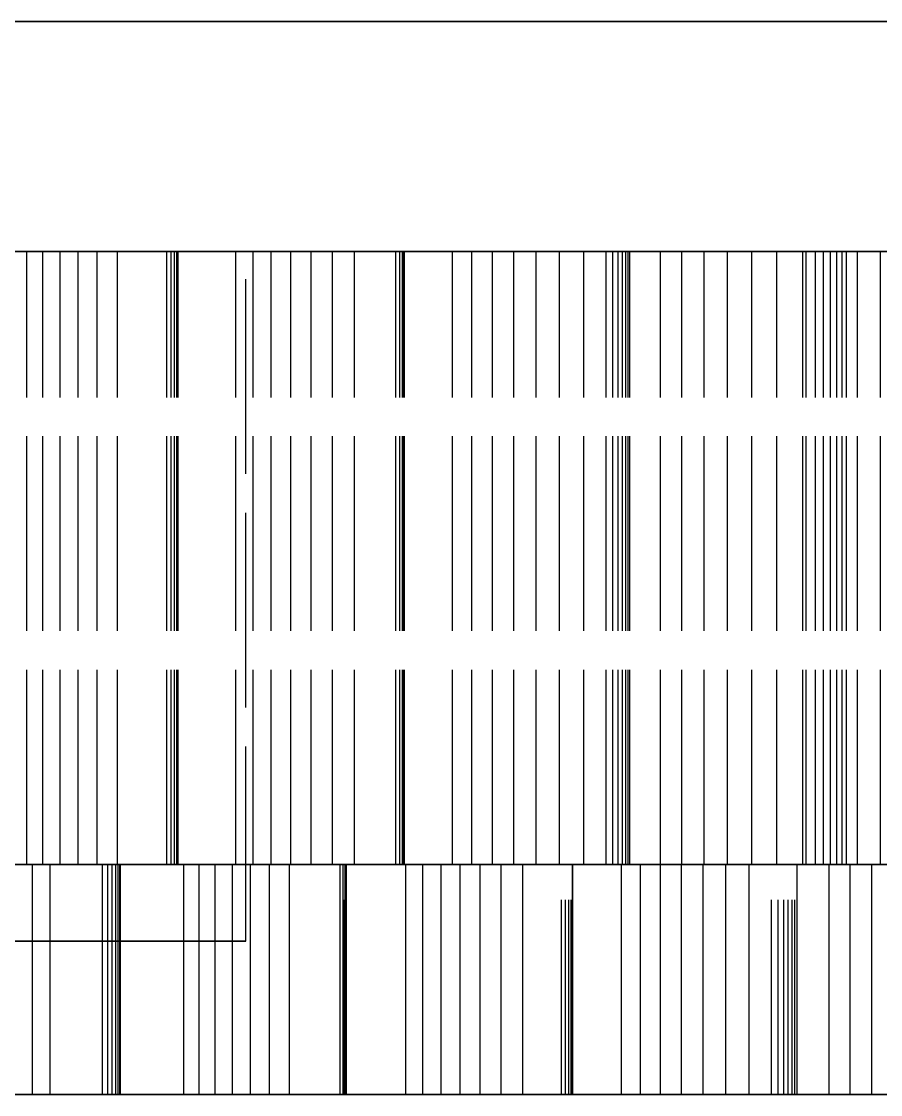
# Model space of a CAD drawing. Header units: millimetres. Extents: x -27 to 154, y -43 to 55.
# Drawn here: x 4.04 to 9.64, y 46.25 to 53.25 of the extents above; entities that cross this region are included whole.
import ezdxf

# ---------------------------------------------------------------- set-up
doc = ezdxf.new("R2010")
doc.units = ezdxf.units.MM
doc.linetypes.add('DASHED', pattern=[1.524, 1.27, -0.254])
doc.layers.add('HIDDEN', color=8, linetype='DASHED')
doc.layers.add('VISIBLE', color=7, linetype='CONTINUOUS')

msp = doc.modelspace()

# ---------------------------------------------------------------- linework, layer by layer
at = {"layer": 'HIDDEN'}
for points in [[(3.94643, 53.24871), (4.55357, 53.24871), (5.16071, 53.24871), (5.76786, 53.24871), (6.375, 53.24871), (6.98214, 53.24871), (7.58929, 53.24871), (8.19643, 53.24871), (8.80357, 53.24871), (9.41071, 53.24871), (10.01786, 53.24871)], [(5.5, 51.74871), (5.3254, 51.74871), (5.15079, 51.74871), (4.97619, 51.74871), (4.80159, 51.74871), (4.62698, 51.74871), (4.45238, 51.74871), (4.27778, 51.74871), (4.10317, 51.74871), (3.92857, 51.74871)], [(3.92857, 51.74871), (4.10317, 51.74871), (4.27778, 51.74871), (4.45238, 51.74871), (4.62698, 51.74871), (4.80159, 51.74871), (4.97619, 51.74871), (5.15079, 51.74871), (5.3254, 51.74871), (5.5, 51.74871)], [(3.94643, 51.74871), (4.55357, 51.74871), (5.16071, 51.74871), (5.76786, 51.74871), (6.375, 51.74871), (6.98214, 51.74871), (7.58929, 51.74871), (8.19643, 51.74871), (8.80357, 51.74871), (9.41071, 51.74871), (10.01786, 51.74871)], [(3.94643, 51.74871), (4.55357, 51.74871), (5.16071, 51.74871), (5.76786, 51.74871), (6.375, 51.74871), (6.98214, 51.74871), (7.58929, 51.74871), (8.19643, 51.74871), (8.80357, 51.74871), (9.41071, 51.74871), (10.01786, 51.74871)], [(4.07091, 51.74871), (3.97438, 51.74871)], [(3.97438, 51.74871), (4.07091, 51.74871)], [(4.17541, 51.74871), (4.07091, 51.74871)], [(4.07091, 51.74871), (4.17541, 51.74871)], [(4.07091, 47.74871), (4.07091, 51.74871)], [(4.07091, 47.74871), (4.07091, 51.74871)], [(4.28718, 51.74871), (4.17541, 51.74871)], [(4.17541, 51.74871), (4.28718, 51.74871)], [(4.17541, 47.74871), (4.17541, 51.74871)], [(4.17541, 47.74871), (4.17541, 51.74871)], [(4.4057, 51.74871), (4.28718, 51.74871)], [(4.28718, 51.74871), (4.4057, 51.74871)], [(4.28718, 47.74871), (4.28718, 51.74871)], [(4.28718, 47.74871), (4.28718, 51.74871)], [(4.53058, 51.74871), (4.4057, 51.74871)], [(4.4057, 51.74871), (4.53058, 51.74871)], [(4.4057, 47.74871), (4.4057, 51.74871)], [(4.4057, 47.74871), (4.4057, 51.74871)], [(4.66151, 51.74871), (4.53058, 51.74871)], [(4.53058, 51.74871), (4.66151, 51.74871)], [(4.53058, 47.74871), (4.53058, 51.74871)], [(4.53058, 47.74871), (4.53058, 51.74871)], [(4.98467, 51.74871), (4.66151, 51.74871)], [(4.66151, 51.74871), (4.98467, 51.74871)], [(4.66151, 47.74871), (4.66151, 51.74871)], [(4.66151, 47.74871), (4.66151, 51.74871)], [(5.01244, 51.74871), (4.98467, 51.74871)], [(4.98467, 51.74871), (5.01244, 51.74871)], [(4.98467, 47.74871), (4.98467, 51.74871)], [(4.98467, 47.74871), (4.98467, 51.74871)], [(5.03398, 51.74871), (5.01244, 51.74871)], [(5.01244, 51.74871), (5.03398, 51.74871)], [(5.01244, 47.74871), (5.01244, 51.74871)], [(5.01244, 47.74871), (5.01244, 51.74871)], [(5.04905, 51.74871), (5.03398, 51.74871)], [(5.03398, 51.74871), (5.04905, 51.74871)], [(5.03398, 47.74871), (5.03398, 51.74871)], [(5.03398, 47.74871), (5.03398, 51.74871)], [(5.0573, 51.74871), (5.04905, 51.74871)], [(5.04905, 51.74871), (5.0573, 51.74871)], [(5.04905, 47.74871), (5.04905, 51.74871)], [(5.04905, 47.74871), (5.04905, 51.74871)], [(5.43503, 51.74871), (5.0513, 51.74871)], [(5.0513, 51.74871), (5.05827, 51.74871)], [(5.05827, 51.74871), (5.0513, 51.74871)], [(5.0513, 51.74871), (5.43503, 51.74871)], [(5.0513, 47.74871), (5.0513, 51.74871)], [(5.0513, 47.74871), (5.0513, 51.74871)], [(5.05827, 51.74871), (5.0573, 51.74871)], [(5.0573, 51.74871), (5.05827, 51.74871)], [(5.0573, 47.74871), (5.0573, 51.74871)], [(5.0573, 47.74871), (5.0573, 51.74871)], [(5.05827, 47.74871), (5.05827, 51.74871)], [(5.05827, 47.74871), (5.05827, 51.74871)], [(5.54675, 51.74871), (5.43503, 51.74871)], [(5.43503, 51.74871), (5.54675, 51.74871)], [(5.43503, 47.74871), (5.43503, 51.74871)], [(5.43503, 47.74871), (5.43503, 51.74871)], [(5.5, 47.24871), (5.5, 51.74871)], [(5.66622, 51.74871), (5.54675, 51.74871)], [(5.54675, 51.74871), (5.66622, 51.74871)], [(5.54675, 47.74871), (5.54675, 51.74871)], [(5.54675, 47.74871), (5.54675, 51.74871)], [(5.79272, 51.74871), (5.66622, 51.74871)], [(5.66622, 51.74871), (5.79272, 51.74871)], [(5.66622, 47.74871), (5.66622, 51.74871)], [(5.66622, 47.74871), (5.66622, 51.74871)], [(5.92575, 51.74871), (5.79272, 51.74871)], [(5.79272, 51.74871), (5.92575, 51.74871)], [(5.79272, 47.74871), (5.79272, 51.74871)], [(5.79272, 47.74871), (5.79272, 51.74871)], [(6.06492, 51.74871), (5.92575, 51.74871)], [(5.92575, 51.74871), (6.06492, 51.74871)], [(5.92575, 47.74871), (5.92575, 51.74871)], [(5.92575, 47.74871), (5.92575, 51.74871)], [(6.20995, 51.74871), (6.06492, 51.74871)], [(6.06492, 51.74871), (6.20995, 51.74871)], [(6.06492, 47.74871), (6.06492, 51.74871)], [(6.06492, 47.74871), (6.06492, 51.74871)], [(6.52324, 51.74871), (6.20995, 51.74871)], [(6.20995, 51.74871), (6.52324, 51.74871)], [(6.20995, 47.74871), (6.20995, 51.74871)], [(6.20995, 47.74871), (6.20995, 51.74871)], [(6.84931, 51.74871), (6.47908, 51.74871)], [(6.47908, 51.74871), (6.50399, 51.74871)], [(6.50399, 51.74871), (6.47908, 51.74871)], [(6.47908, 51.74871), (6.84931, 51.74871)], [(6.47908, 47.74871), (6.47908, 51.74871)], [(6.47908, 47.74871), (6.47908, 51.74871)], [(6.50399, 51.74871), (6.52119, 51.74871)], [(6.52119, 51.74871), (6.50399, 51.74871)], [(6.50399, 47.74871), (6.50399, 51.74871)], [(6.50399, 47.74871), (6.50399, 51.74871)], [(6.52119, 51.74871), (6.53134, 51.74871)], [(6.53134, 51.74871), (6.52119, 51.74871)], [(6.52119, 47.74871), (6.52119, 51.74871)], [(6.52119, 47.74871), (6.52119, 51.74871)], [(6.53208, 51.74871), (6.52324, 51.74871)], [(6.52324, 51.74871), (6.53208, 51.74871)], [(6.52324, 47.74871), (6.52324, 51.74871)], [(6.52324, 47.74871), (6.52324, 51.74871)], [(6.53134, 51.74871), (6.53486, 51.74871)], [(6.53486, 51.74871), (6.53134, 51.74871)], [(6.53134, 47.74871), (6.53134, 51.74871)], [(6.53134, 47.74871), (6.53134, 51.74871)], [(6.53486, 51.74871), (6.53208, 51.74871)], [(6.53208, 51.74871), (6.53486, 51.74871)], [(6.53208, 47.74871), (6.53208, 51.74871)], [(6.53208, 47.74871), (6.53208, 51.74871)], [(6.53486, 47.74871), (6.53486, 51.74871)], [(6.53486, 47.74871), (6.53486, 51.74871)], [(6.97527, 51.74871), (6.84931, 51.74871)], [(6.84931, 51.74871), (6.97527, 51.74871)], [(6.84931, 47.74871), (6.84931, 51.74871)], [(6.84931, 47.74871), (6.84931, 51.74871)], [(7.10867, 51.74871), (6.97527, 51.74871)], [(6.97527, 51.74871), (7.10867, 51.74871)], [(6.97527, 47.74871), (6.97527, 51.74871)], [(6.97527, 47.74871), (6.97527, 51.74871)], [(7.24883, 51.74871), (7.10867, 51.74871)], [(7.10867, 51.74871), (7.24883, 51.74871)], [(7.10867, 47.74871), (7.10867, 51.74871)], [(7.10867, 47.74871), (7.10867, 51.74871)], [(7.39524, 51.74871), (7.24883, 51.74871)], [(7.24883, 51.74871), (7.39524, 51.74871)], [(7.24883, 47.74871), (7.24883, 51.74871)], [(7.24883, 47.74871), (7.24883, 51.74871)], [(7.54753, 51.74871), (7.39524, 51.74871)], [(7.39524, 51.74871), (7.54753, 51.74871)], [(7.39524, 47.74871), (7.39524, 51.74871)], [(7.39524, 47.74871), (7.39524, 51.74871)], [(7.7054, 51.74871), (7.54753, 51.74871)], [(7.54753, 51.74871), (7.7054, 51.74871)], [(7.54753, 47.74871), (7.54753, 51.74871)], [(7.54753, 47.74871), (7.54753, 51.74871)], [(8.00616, 51.74871), (7.7054, 51.74871)], [(7.7054, 51.74871), (8.00616, 51.74871)], [(7.7054, 47.74871), (7.7054, 51.74871)], [(7.7054, 47.74871), (7.7054, 51.74871)], [(8.20515, 51.74871), (7.85159, 51.74871)], [(7.85159, 51.74871), (7.89421, 51.74871)], [(7.89421, 51.74871), (7.85159, 51.74871)], [(7.85159, 51.74871), (8.20515, 51.74871)], [(7.85159, 47.74871), (7.85159, 51.74871)], [(7.85159, 47.74871), (7.85159, 51.74871)], [(7.89421, 51.74871), (7.92944, 51.74871)], [(7.92944, 51.74871), (7.89421, 51.74871)], [(7.89421, 47.74871), (7.89421, 51.74871)], [(7.89421, 47.74871), (7.89421, 51.74871)], [(7.92944, 51.74871), (7.9579, 51.74871)], [(7.9579, 51.74871), (7.92944, 51.74871)], [(7.92944, 47.74871), (7.92944, 51.74871)], [(7.92944, 47.74871), (7.92944, 51.74871)], [(7.9579, 51.74871), (7.97998, 51.74871)], [(7.97998, 51.74871), (7.9579, 51.74871)], [(7.9579, 47.74871), (7.9579, 51.74871)], [(7.9579, 47.74871), (7.9579, 51.74871)], [(7.97998, 51.74871), (7.99599, 51.74871)], [(7.99599, 51.74871), (7.97998, 51.74871)], [(7.97998, 47.74871), (7.97998, 51.74871)], [(7.97998, 47.74871), (7.97998, 51.74871)], [(7.99599, 51.74871), (8.00616, 51.74871)], [(8.00616, 51.74871), (7.99599, 51.74871)], [(7.99599, 47.74871), (7.99599, 51.74871)], [(7.99599, 47.74871), (7.99599, 51.74871)], [(8.00616, 47.74871), (8.00616, 51.74871)], [(8.00616, 47.74871), (8.00616, 51.74871)], [(8.34428, 51.74871), (8.20515, 51.74871)], [(8.20515, 51.74871), (8.34428, 51.74871)], [(8.20515, 47.74871), (8.20515, 51.74871)], [(8.20515, 47.74871), (8.20515, 51.74871)], [(8.49049, 51.74871), (8.34428, 51.74871)], [(8.34428, 51.74871), (8.49049, 51.74871)], [(8.34428, 47.74871), (8.34428, 51.74871)], [(8.34428, 47.74871), (8.34428, 51.74871)], [(8.6431, 51.74871), (8.49049, 51.74871)], [(8.49049, 51.74871), (8.6431, 51.74871)], [(8.49049, 47.74871), (8.49049, 51.74871)], [(8.49049, 47.74871), (8.49049, 51.74871)], [(8.80164, 51.74871), (8.6431, 51.74871)], [(8.6431, 51.74871), (8.80164, 51.74871)], [(8.6431, 47.74871), (8.6431, 51.74871)], [(8.6431, 47.74871), (8.6431, 51.74871)], [(8.96574, 51.74871), (8.80164, 51.74871)], [(8.80164, 51.74871), (8.96574, 51.74871)], [(8.80164, 47.74871), (8.80164, 51.74871)], [(8.80164, 47.74871), (8.80164, 51.74871)], [(9.13511, 51.74871), (8.96574, 51.74871)], [(8.96574, 51.74871), (9.13511, 51.74871)], [(8.96574, 47.74871), (8.96574, 51.74871)], [(8.96574, 47.74871), (8.96574, 51.74871)], [(9.42078, 51.74871), (9.13511, 51.74871)], [(9.13511, 51.74871), (9.42078, 51.74871)], [(9.13511, 47.74871), (9.13511, 51.74871)], [(9.13511, 47.74871), (9.13511, 51.74871)], [(9.49099, 51.74871), (9.15711, 51.74871)], [(9.15711, 51.74871), (9.21708, 51.74871)], [(9.21708, 51.74871), (9.15711, 51.74871)], [(9.15711, 51.74871), (9.49099, 51.74871)], [(9.15711, 47.74871), (9.15711, 51.74871)], [(9.15711, 47.74871), (9.15711, 51.74871)], [(9.21708, 51.74871), (9.27004, 51.74871)], [(9.27004, 51.74871), (9.21708, 51.74871)], [(9.21708, 47.74871), (9.21708, 51.74871)], [(9.21708, 47.74871), (9.21708, 51.74871)], [(9.27004, 51.74871), (9.31656, 51.74871)], [(9.31656, 51.74871), (9.27004, 51.74871)], [(9.27004, 47.74871), (9.27004, 51.74871)], [(9.27004, 47.74871), (9.27004, 51.74871)], [(9.31656, 51.74871), (9.35702, 51.74871)], [(9.35702, 51.74871), (9.31656, 51.74871)], [(9.31656, 47.74871), (9.31656, 51.74871)], [(9.31656, 47.74871), (9.31656, 51.74871)], [(9.35702, 51.74871), (9.39169, 51.74871)], [(9.39169, 51.74871), (9.35702, 51.74871)], [(9.35702, 47.74871), (9.35702, 51.74871)], [(9.35702, 47.74871), (9.35702, 51.74871)], [(9.39169, 51.74871), (9.42078, 51.74871)], [(9.42078, 51.74871), (9.39169, 51.74871)], [(9.39169, 47.74871), (9.39169, 51.74871)], [(9.39169, 47.74871), (9.39169, 51.74871)], [(9.42078, 47.74871), (9.42078, 51.74871)], [(9.42078, 47.74871), (9.42078, 51.74871)], [(9.6421, 51.74871), (9.49099, 51.74871)], [(9.49099, 51.74871), (9.6421, 51.74871)], [(9.49099, 47.74871), (9.49099, 51.74871)], [(9.49099, 47.74871), (9.49099, 51.74871)], [(9.79986, 51.74871), (9.6421, 51.74871)], [(9.6421, 51.74871), (9.79986, 51.74871)], [(9.6421, 47.74871), (9.6421, 51.74871)], [(9.6421, 47.74871), (9.6421, 51.74871)], [(9.79167, 47.74871), (9.23214, 47.74871), (8.67262, 47.74871), (8.1131, 47.74871), (7.55357, 47.74871), (6.99405, 47.74871), (6.43452, 47.74871), (5.875, 47.74871), (5.31548, 47.74871), (4.75595, 47.74871), (4.19643, 47.74871), (3.6369, 47.74871)], [(3.6369, 47.74871), (4.19643, 47.74871), (4.75595, 47.74871), (5.31548, 47.74871), (5.875, 47.74871), (6.43452, 47.74871), (6.99405, 47.74871), (7.55357, 47.74871), (8.1131, 47.74871), (8.67262, 47.74871), (9.23214, 47.74871), (9.79167, 47.74871)], [(3.94643, 47.74871), (4.55357, 47.74871), (5.16071, 47.74871), (5.76786, 47.74871), (6.375, 47.74871), (6.98214, 47.74871), (7.58929, 47.74871), (8.19643, 47.74871), (8.80357, 47.74871), (9.41071, 47.74871), (10.01786, 47.74871)], [(4.07091, 47.74871), (3.97438, 47.74871)], [(3.97438, 47.74871), (4.07091, 47.74871)], [(3.99642, 47.74871), (4.10736, 47.74871)], [(4.68129, 47.74871), (4.66436, 47.74871), (4.64743, 47.74871), (4.6305, 47.74871), (4.61357, 47.74871), (4.59664, 47.74871), (4.57971, 47.74871), (4.56279, 47.74871), (4.54586, 47.74871), (4.52893, 47.74871), (4.512, 47.74871), (4.49507, 47.74871), (4.47814, 47.74871), (4.46121, 47.74871), (4.44428, 47.74871), (4.42735, 47.74871), (4.41042, 47.74871), (4.3935, 47.74871), (4.37657, 47.74871), (4.35964, 47.74871), (4.34271, 47.74871), (4.32578, 47.74871), (4.30885, 47.74871), (4.29192, 47.74871), (4.27499, 47.74871), (4.25806, 47.74871), (4.24114, 47.74871), (4.22421, 47.74871), (4.20728, 47.74871), (4.19035, 47.74871), (4.17342, 47.74871), (4.15649, 47.74871), (4.13956, 47.74871), (4.12263, 47.74871), (4.1057, 47.74871), (4.08878, 47.74871), (4.07185, 47.74871), (4.05492, 47.74871), (4.03799, 47.74871), (4.02106, 47.74871)], [(4.17541, 47.74871), (4.07091, 47.74871)], [(4.07091, 47.74871), (4.17541, 47.74871)], [(4.10736, 47.74871), (4.22383, 47.74871)], [(4.10736, 46.24871), (4.10736, 47.74871)], [(4.28718, 47.74871), (4.17541, 47.74871)], [(4.17541, 47.74871), (4.28718, 47.74871)], [(4.22383, 47.74871), (4.56349, 47.74871)], [(4.22383, 46.24871), (4.22383, 47.74871)], [(4.4057, 47.74871), (4.28718, 47.74871)], [(4.28718, 47.74871), (4.4057, 47.74871)], [(4.53058, 47.74871), (4.4057, 47.74871)], [(4.4057, 47.74871), (4.53058, 47.74871)], [(4.66151, 47.74871), (4.53058, 47.74871)], [(4.53058, 47.74871), (4.66151, 47.74871)], [(4.56349, 47.74871), (4.59823, 47.74871)], [(4.56349, 46.24871), (4.56349, 47.74871)], [(4.59823, 47.74871), (4.62734, 47.74871)], [(4.59823, 46.24871), (4.59823, 47.74871)], [(4.62734, 47.74871), (4.65058, 47.74871)], [(4.62734, 46.24871), (4.62734, 47.74871)], [(4.65058, 47.74871), (4.66763, 47.74871)], [(4.65058, 46.24871), (4.65058, 47.74871)], [(4.98467, 47.74871), (4.66151, 47.74871)], [(4.66151, 47.74871), (4.98467, 47.74871)], [(4.66763, 47.74871), (4.67807, 47.74871)], [(4.66763, 46.24871), (4.66763, 47.74871)], [(4.67807, 47.74871), (4.68129, 47.74871)], [(4.67807, 46.24871), (4.67807, 47.74871)], [(4.68129, 47.74871), (5.09544, 47.74871)], [(5.09544, 47.74871), (4.68129, 47.74871)], [(4.68129, 46.24871), (4.68129, 47.74871)], [(5.01244, 47.74871), (4.98467, 47.74871)], [(4.98467, 47.74871), (5.01244, 47.74871)], [(5.03398, 47.74871), (5.01244, 47.74871)], [(5.01244, 47.74871), (5.03398, 47.74871)], [(5.04905, 47.74871), (5.03398, 47.74871)], [(5.03398, 47.74871), (5.04905, 47.74871)], [(5.0573, 47.74871), (5.04905, 47.74871)], [(5.04905, 47.74871), (5.0573, 47.74871)], [(5.43503, 47.74871), (5.0513, 47.74871)], [(5.0513, 47.74871), (5.05827, 47.74871)], [(5.05827, 47.74871), (5.0513, 47.74871)], [(5.0513, 47.74871), (5.43503, 47.74871)], [(5.05827, 47.74871), (5.0573, 47.74871)], [(5.0573, 47.74871), (5.05827, 47.74871)], [(6.15712, 47.74871), (6.14027, 47.74871), (6.12341, 47.74871), (6.10656, 47.74871), (6.08971, 47.74871), (6.07286, 47.74871), (6.05601, 47.74871), (6.03915, 47.74871), (6.0223, 47.74871), (6.00545, 47.74871), (5.9886, 47.74871), (5.97175, 47.74871), (5.95489, 47.74871), (5.93804, 47.74871), (5.92119, 47.74871), (5.90434, 47.74871), (5.88748, 47.74871), (5.87063, 47.74871), (5.85378, 47.74871), (5.83693, 47.74871), (5.82008, 47.74871), (5.80322, 47.74871), (5.78637, 47.74871), (5.76952, 47.74871), (5.75267, 47.74871), (5.73582, 47.74871), (5.71896, 47.74871), (5.70211, 47.74871), (5.68526, 47.74871), (5.66841, 47.74871), (5.65155, 47.74871), (5.6347, 47.74871), (5.61785, 47.74871), (5.601, 47.74871), (5.58415, 47.74871), (5.56729, 47.74871), (5.55044, 47.74871), (5.53359, 47.74871), (5.51674, 47.74871), (5.49989, 47.74871), (5.48303, 47.74871), (5.46618, 47.74871), (5.44933, 47.74871), (5.43248, 47.74871), (5.41563, 47.74871), (5.39877, 47.74871), (5.38192, 47.74871), (5.36507, 47.74871), (5.34822, 47.74871), (5.33136, 47.74871), (5.31451, 47.74871), (5.29766, 47.74871), (5.28081, 47.74871), (5.26396, 47.74871), (5.2471, 47.74871), (5.23025, 47.74871), (5.2134, 47.74871), (5.19655, 47.74871), (5.1797, 47.74871), (5.16284, 47.74871), (5.14599, 47.74871), (5.12914, 47.74871), (5.11229, 47.74871), (5.09544, 47.74871)], [(5.09544, 47.74871), (5.19418, 47.74871)], [(5.09544, 46.24871), (5.09544, 47.74871)], [(5.19418, 47.74871), (5.30001, 47.74871)], [(5.19418, 46.24871), (5.19418, 47.74871)], [(5.30001, 47.74871), (5.41231, 47.74871)], [(5.30001, 46.24871), (5.30001, 47.74871)], [(5.41231, 47.74871), (5.53061, 47.74871)], [(5.41231, 46.24871), (5.41231, 47.74871)], [(5.54675, 47.74871), (5.43503, 47.74871)], [(5.43503, 47.74871), (5.54675, 47.74871)], [(5.53061, 47.74871), (5.65459, 47.74871)], [(5.53061, 46.24871), (5.53061, 47.74871)], [(5.66622, 47.74871), (5.54675, 47.74871)], [(5.54675, 47.74871), (5.66622, 47.74871)], [(5.65459, 47.74871), (5.78396, 47.74871)], [(5.65459, 46.24871), (5.65459, 47.74871)], [(5.79272, 47.74871), (5.66622, 47.74871)], [(5.66622, 47.74871), (5.79272, 47.74871)], [(5.78396, 47.74871), (6.11654, 47.74871)], [(5.78396, 46.24871), (5.78396, 47.74871)], [(5.92575, 47.74871), (5.79272, 47.74871)], [(5.79272, 47.74871), (5.92575, 47.74871)], [(6.06492, 47.74871), (5.92575, 47.74871)], [(5.92575, 47.74871), (6.06492, 47.74871)], [(6.20995, 47.74871), (6.06492, 47.74871)], [(6.06492, 47.74871), (6.20995, 47.74871)], [(6.11654, 47.74871), (6.13523, 47.74871)], [(6.11654, 46.24871), (6.11654, 47.74871)], [(6.13523, 47.74871), (6.14839, 47.74871)], [(6.13523, 46.24871), (6.13523, 47.74871)], [(6.13975, 47.74871), (6.54389, 47.74871)], [(6.15196, 47.74871), (6.13975, 47.74871)], [(6.54389, 47.74871), (6.13975, 47.74871)], [(6.13975, 47.74871), (6.15196, 47.74871)], [(6.13975, 46.24871), (6.13975, 47.74871)], [(6.13975, 46.24871), (6.13975, 47.74871)], [(6.14839, 47.74871), (6.15579, 47.74871)], [(6.14839, 46.24871), (6.14839, 47.74871)], [(6.15712, 47.74871), (6.15196, 47.74871)], [(6.15196, 47.74871), (6.15712, 47.74871)], [(6.15196, 46.24871), (6.15196, 47.74871)], [(6.15196, 46.24871), (6.15196, 47.74871)], [(6.15579, 47.74871), (6.15712, 47.74871)], [(6.15579, 46.24871), (6.15579, 47.74871)], [(6.15712, 46.24871), (6.15712, 47.74871)], [(6.52324, 47.74871), (6.20995, 47.74871)], [(6.20995, 47.74871), (6.52324, 47.74871)], [(6.84931, 47.74871), (6.47908, 47.74871)], [(6.47908, 47.74871), (6.50399, 47.74871)], [(6.50399, 47.74871), (6.47908, 47.74871)], [(6.47908, 47.74871), (6.84931, 47.74871)], [(6.50399, 47.74871), (6.52119, 47.74871)], [(6.52119, 47.74871), (6.50399, 47.74871)], [(6.52119, 47.74871), (6.53134, 47.74871)], [(6.53134, 47.74871), (6.52119, 47.74871)], [(6.53208, 47.74871), (6.52324, 47.74871)], [(6.52324, 47.74871), (6.53208, 47.74871)], [(6.53134, 47.74871), (6.53486, 47.74871)], [(6.53486, 47.74871), (6.53134, 47.74871)], [(6.53486, 47.74871), (6.53208, 47.74871)], [(6.53208, 47.74871), (6.53486, 47.74871)], [(7.63344, 47.74871), (7.61615, 47.74871), (7.59885, 47.74871), (7.58156, 47.74871), (7.56427, 47.74871), (7.54697, 47.74871), (7.52968, 47.74871), (7.51238, 47.74871), (7.49509, 47.74871), (7.47779, 47.74871), (7.4605, 47.74871), (7.4432, 47.74871), (7.42591, 47.74871), (7.40862, 47.74871), (7.39132, 47.74871), (7.37403, 47.74871), (7.35673, 47.74871), (7.33944, 47.74871), (7.32214, 47.74871), (7.30485, 47.74871), (7.28755, 47.74871), (7.27026, 47.74871), (7.25296, 47.74871), (7.23567, 47.74871), (7.21838, 47.74871), (7.20108, 47.74871), (7.18379, 47.74871), (7.16649, 47.74871), (7.1492, 47.74871), (7.1319, 47.74871), (7.11461, 47.74871), (7.09731, 47.74871), (7.08002, 47.74871), (7.06273, 47.74871), (7.04543, 47.74871), (7.02814, 47.74871), (7.01084, 47.74871), (6.99355, 47.74871), (6.97625, 47.74871), (6.95896, 47.74871), (6.94166, 47.74871), (6.92437, 47.74871), (6.90707, 47.74871), (6.88978, 47.74871), (6.87249, 47.74871), (6.85519, 47.74871), (6.8379, 47.74871), (6.8206, 47.74871), (6.80331, 47.74871), (6.78601, 47.74871), (6.76872, 47.74871), (6.75142, 47.74871), (6.73413, 47.74871), (6.71684, 47.74871), (6.69954, 47.74871), (6.68225, 47.74871), (6.66495, 47.74871), (6.64766, 47.74871), (6.63036, 47.74871), (6.61307, 47.74871), (6.59577, 47.74871), (6.57848, 47.74871), (6.56118, 47.74871), (6.54389, 47.74871)], [(6.54389, 47.74871), (6.65561, 47.74871)], [(6.54389, 46.24871), (6.54389, 47.74871)], [(6.65561, 47.74871), (6.77421, 47.74871)], [(6.65561, 46.24871), (6.65561, 47.74871)], [(6.77421, 47.74871), (6.8991, 47.74871)], [(6.77421, 46.24871), (6.77421, 47.74871)], [(6.97527, 47.74871), (6.84931, 47.74871)], [(6.84931, 47.74871), (6.97527, 47.74871)], [(6.8991, 47.74871), (7.02983, 47.74871)], [(6.8991, 46.24871), (6.8991, 47.74871)], [(7.10867, 47.74871), (6.97527, 47.74871)], [(6.97527, 47.74871), (7.10867, 47.74871)], [(7.02983, 47.74871), (7.16606, 47.74871)], [(7.02983, 46.24871), (7.02983, 47.74871)], [(7.24883, 47.74871), (7.10867, 47.74871)], [(7.10867, 47.74871), (7.24883, 47.74871)], [(7.16606, 47.74871), (7.30751, 47.74871)], [(7.16606, 46.24871), (7.16606, 47.74871)], [(7.39524, 47.74871), (7.24883, 47.74871)], [(7.24883, 47.74871), (7.39524, 47.74871)], [(7.30751, 47.74871), (7.63092, 47.74871)], [(7.30751, 46.24871), (7.30751, 47.74871)], [(7.54753, 47.74871), (7.39524, 47.74871)], [(7.39524, 47.74871), (7.54753, 47.74871)], [(7.7054, 47.74871), (7.54753, 47.74871)], [(7.54753, 47.74871), (7.7054, 47.74871)], [(7.5594, 47.74871), (7.95097, 47.74871)], [(7.58697, 47.74871), (7.5594, 47.74871)], [(7.95097, 47.74871), (7.5594, 47.74871)], [(7.5594, 47.74871), (7.58697, 47.74871)], [(7.5594, 46.24871), (7.5594, 47.74871)], [(7.5594, 46.24871), (7.5594, 47.74871)], [(7.60768, 47.74871), (7.58697, 47.74871)], [(7.58697, 47.74871), (7.60768, 47.74871)], [(7.58697, 46.24871), (7.58697, 47.74871)], [(7.58697, 46.24871), (7.58697, 47.74871)], [(7.62208, 47.74871), (7.60768, 47.74871)], [(7.60768, 47.74871), (7.62208, 47.74871)], [(7.60768, 46.24871), (7.60768, 47.74871)], [(7.60768, 46.24871), (7.60768, 47.74871)], [(7.63057, 47.74871), (7.62208, 47.74871)], [(7.62208, 47.74871), (7.63057, 47.74871)], [(7.62208, 46.24871), (7.62208, 47.74871)], [(7.62208, 46.24871), (7.62208, 47.74871)], [(7.63344, 47.74871), (7.63057, 47.74871)], [(7.63057, 47.74871), (7.63344, 47.74871)], [(7.63057, 46.24871), (7.63057, 47.74871)], [(7.63057, 46.24871), (7.63057, 47.74871)], [(7.63092, 47.74871), (7.63344, 47.74871)], [(7.63092, 46.24871), (7.63092, 47.74871)], [(7.63344, 46.24871), (7.63344, 47.74871)], [(8.00616, 47.74871), (7.7054, 47.74871)], [(7.7054, 47.74871), (8.00616, 47.74871)], [(8.20515, 47.74871), (7.85159, 47.74871)], [(7.85159, 47.74871), (7.89421, 47.74871)], [(7.89421, 47.74871), (7.85159, 47.74871)], [(7.85159, 47.74871), (8.20515, 47.74871)], [(7.89421, 47.74871), (7.92944, 47.74871)], [(7.92944, 47.74871), (7.89421, 47.74871)], [(7.92944, 47.74871), (7.9579, 47.74871)], [(7.9579, 47.74871), (7.92944, 47.74871)], [(9.09706, 47.74871), (9.07887, 47.74871), (9.06068, 47.74871), (9.04249, 47.74871), (9.02429, 47.74871), (9.0061, 47.74871), (8.98791, 47.74871), (8.96972, 47.74871), (8.95153, 47.74871), (8.93333, 47.74871), (8.91514, 47.74871), (8.89695, 47.74871), (8.87876, 47.74871), (8.86057, 47.74871), (8.84237, 47.74871), (8.82418, 47.74871), (8.80599, 47.74871), (8.7878, 47.74871), (8.76961, 47.74871), (8.75142, 47.74871), (8.73322, 47.74871), (8.71503, 47.74871), (8.69684, 47.74871), (8.67865, 47.74871), (8.66046, 47.74871), (8.64226, 47.74871), (8.62407, 47.74871), (8.60588, 47.74871), (8.58769, 47.74871), (8.5695, 47.74871), (8.5513, 47.74871), (8.53311, 47.74871), (8.51492, 47.74871), (8.49673, 47.74871), (8.47854, 47.74871), (8.46035, 47.74871), (8.44215, 47.74871), (8.42396, 47.74871), (8.40577, 47.74871), (8.38758, 47.74871), (8.36939, 47.74871), (8.35119, 47.74871), (8.333, 47.74871), (8.31481, 47.74871), (8.29662, 47.74871), (8.27843, 47.74871), (8.26023, 47.74871), (8.24204, 47.74871), (8.22385, 47.74871), (8.20566, 47.74871), (8.18747, 47.74871), (8.16928, 47.74871), (8.15108, 47.74871), (8.13289, 47.74871), (8.1147, 47.74871), (8.09651, 47.74871), (8.07832, 47.74871), (8.06012, 47.74871), (8.04193, 47.74871), (8.02374, 47.74871), (8.00555, 47.74871), (7.98736, 47.74871), (7.96916, 47.74871), (7.95097, 47.74871)], [(7.95097, 47.74871), (8.07495, 47.74871)], [(7.95097, 46.24871), (7.95097, 47.74871)], [(7.9579, 47.74871), (7.97998, 47.74871)], [(7.97998, 47.74871), (7.9579, 47.74871)], [(7.97998, 47.74871), (7.99599, 47.74871)], [(7.99599, 47.74871), (7.97998, 47.74871)], [(7.99599, 47.74871), (8.00616, 47.74871)], [(8.00616, 47.74871), (7.99599, 47.74871)], [(8.07495, 47.74871), (8.20559, 47.74871)], [(8.07495, 46.24871), (8.07495, 47.74871)], [(8.34428, 47.74871), (8.20515, 47.74871)], [(8.20515, 47.74871), (8.34428, 47.74871)], [(8.20559, 47.74871), (8.34228, 47.74871)], [(8.20559, 46.24871), (8.20559, 47.74871)], [(8.34228, 47.74871), (8.48461, 47.74871)], [(8.34228, 46.24871), (8.34228, 47.74871)], [(8.49049, 47.74871), (8.34428, 47.74871)], [(8.34428, 47.74871), (8.49049, 47.74871)], [(8.48461, 47.74871), (8.63223, 47.74871)], [(8.48461, 46.24871), (8.48461, 47.74871)], [(8.6431, 47.74871), (8.49049, 47.74871)], [(8.49049, 47.74871), (8.6431, 47.74871)], [(8.63223, 47.74871), (8.78487, 47.74871)], [(8.63223, 46.24871), (8.63223, 47.74871)], [(8.80164, 47.74871), (8.6431, 47.74871)], [(8.6431, 47.74871), (8.80164, 47.74871)], [(8.78487, 47.74871), (9.09706, 47.74871)], [(8.78487, 46.24871), (8.78487, 47.74871)], [(8.96574, 47.74871), (8.80164, 47.74871)], [(8.80164, 47.74871), (8.96574, 47.74871)], [(8.93125, 47.74871), (9.30779, 47.74871)], [(8.974, 47.74871), (8.93125, 47.74871)], [(9.30779, 47.74871), (8.93125, 47.74871)], [(8.93125, 47.74871), (8.974, 47.74871)], [(8.93125, 46.24871), (8.93125, 47.74871)], [(8.93125, 46.24871), (8.93125, 47.74871)], [(9.13511, 47.74871), (8.96574, 47.74871)], [(8.96574, 47.74871), (9.13511, 47.74871)], [(9.01014, 47.74871), (8.974, 47.74871)], [(8.974, 47.74871), (9.01014, 47.74871)], [(8.974, 46.24871), (8.974, 47.74871)], [(8.974, 46.24871), (8.974, 47.74871)], [(9.04018, 47.74871), (9.01014, 47.74871)], [(9.01014, 47.74871), (9.04018, 47.74871)], [(9.01014, 46.24871), (9.01014, 47.74871)], [(9.01014, 46.24871), (9.01014, 47.74871)], [(9.06451, 47.74871), (9.04018, 47.74871)], [(9.04018, 47.74871), (9.06451, 47.74871)], [(9.04018, 46.24871), (9.04018, 47.74871)], [(9.04018, 46.24871), (9.04018, 47.74871)], [(9.0834, 47.74871), (9.06451, 47.74871)], [(9.06451, 47.74871), (9.0834, 47.74871)], [(9.06451, 46.24871), (9.06451, 47.74871)], [(9.06451, 46.24871), (9.06451, 47.74871)], [(9.09706, 47.74871), (9.0834, 47.74871)], [(9.0834, 47.74871), (9.09706, 47.74871)], [(9.0834, 46.24871), (9.0834, 47.74871)], [(9.0834, 46.24871), (9.0834, 47.74871)], [(9.09706, 46.24871), (9.09706, 47.74871)], [(9.42078, 47.74871), (9.13511, 47.74871)], [(9.13511, 47.74871), (9.42078, 47.74871)], [(9.49099, 47.74871), (9.15711, 47.74871)], [(9.15711, 47.74871), (9.21708, 47.74871)], [(9.21708, 47.74871), (9.15711, 47.74871)], [(9.15711, 47.74871), (9.49099, 47.74871)], [(9.21708, 47.74871), (9.27004, 47.74871)], [(9.27004, 47.74871), (9.21708, 47.74871)], [(9.27004, 47.74871), (9.31656, 47.74871)], [(9.31656, 47.74871), (9.27004, 47.74871)], [(9.65004, 47.74871), (9.63103, 47.74871), (9.61201, 47.74871), (9.593, 47.74871), (9.57399, 47.74871), (9.55497, 47.74871), (9.53596, 47.74871), (9.51694, 47.74871), (9.49793, 47.74871), (9.47891, 47.74871), (9.4599, 47.74871), (9.44089, 47.74871), (9.42187, 47.74871), (9.40286, 47.74871), (9.38384, 47.74871), (9.36483, 47.74871), (9.34581, 47.74871), (9.3268, 47.74871), (9.30779, 47.74871)], [(9.30779, 47.74871), (9.44324, 47.74871)], [(9.30779, 46.24871), (9.30779, 47.74871)], [(9.31656, 47.74871), (9.35702, 47.74871)], [(9.35702, 47.74871), (9.31656, 47.74871)], [(9.35702, 47.74871), (9.39169, 47.74871)], [(9.39169, 47.74871), (9.35702, 47.74871)], [(9.39169, 47.74871), (9.42078, 47.74871)], [(9.42078, 47.74871), (9.39169, 47.74871)], [(9.44324, 47.74871), (9.58508, 47.74871)], [(9.44324, 46.24871), (9.44324, 47.74871)], [(9.6421, 47.74871), (9.49099, 47.74871)], [(9.49099, 47.74871), (9.6421, 47.74871)], [(9.58508, 47.74871), (9.73272, 47.74871)], [(9.58508, 46.24871), (9.58508, 47.74871)], [(9.79986, 47.74871), (9.6421, 47.74871)], [(9.6421, 47.74871), (9.79986, 47.74871)], [(5.5, 47.24871), (5.3254, 47.24871), (5.15079, 47.24871), (4.97619, 47.24871), (4.80159, 47.24871), (4.62698, 47.24871), (4.45238, 47.24871), (4.27778, 47.24871), (4.10317, 47.24871), (3.92857, 47.24871)], [(3.92857, 47.24871), (4.10317, 47.24871), (4.27778, 47.24871), (4.45238, 47.24871), (4.62698, 47.24871), (4.80159, 47.24871), (4.97619, 47.24871), (5.15079, 47.24871), (5.3254, 47.24871), (5.5, 47.24871)], [(9.79167, 46.24871), (9.23214, 46.24871), (8.67262, 46.24871), (8.1131, 46.24871), (7.55357, 46.24871), (6.99405, 46.24871), (6.43452, 46.24871), (5.875, 46.24871), (5.31548, 46.24871), (4.75595, 46.24871), (4.19643, 46.24871), (3.6369, 46.24871)], [(3.6369, 46.24871), (4.19643, 46.24871), (4.75595, 46.24871), (5.31548, 46.24871), (5.875, 46.24871), (6.43452, 46.24871), (6.99405, 46.24871), (7.55357, 46.24871), (8.1131, 46.24871), (8.67262, 46.24871), (9.23214, 46.24871), (9.79167, 46.24871)], [(3.99642, 46.24871), (4.10736, 46.24871)], [(4.10736, 46.24871), (4.22383, 46.24871)], [(4.22383, 46.24871), (4.56349, 46.24871)], [(4.56349, 46.24871), (4.59823, 46.24871)], [(4.59823, 46.24871), (4.62734, 46.24871)], [(4.62734, 46.24871), (4.65058, 46.24871)], [(4.65058, 46.24871), (4.66763, 46.24871)], [(4.66763, 46.24871), (4.67807, 46.24871)], [(4.67807, 46.24871), (4.68129, 46.24871)], [(4.68129, 46.24871), (5.09544, 46.24871)], [(5.09544, 46.24871), (5.19418, 46.24871)], [(5.19418, 46.24871), (5.30001, 46.24871)], [(5.30001, 46.24871), (5.41231, 46.24871)], [(5.41231, 46.24871), (5.53061, 46.24871)], [(5.53061, 46.24871), (5.65459, 46.24871)], [(5.65459, 46.24871), (5.78396, 46.24871)], [(5.78396, 46.24871), (6.11654, 46.24871)], [(6.11654, 46.24871), (6.13523, 46.24871)], [(6.13523, 46.24871), (6.14839, 46.24871)], [(6.13975, 46.24871), (6.54389, 46.24871)], [(6.15196, 46.24871), (6.13975, 46.24871)], [(6.15712, 46.24871), (6.13975, 46.24871)], [(6.13975, 46.24871), (6.15196, 46.24871)], [(6.14839, 46.24871), (6.15579, 46.24871)], [(6.15712, 46.24871), (6.15196, 46.24871)], [(6.15196, 46.24871), (6.15712, 46.24871)], [(6.15579, 46.24871), (6.15712, 46.24871)], [(6.54389, 46.24871), (6.65561, 46.24871)], [(6.65561, 46.24871), (6.77421, 46.24871)], [(6.77421, 46.24871), (6.8991, 46.24871)], [(6.8991, 46.24871), (7.02983, 46.24871)], [(7.02983, 46.24871), (7.16606, 46.24871)], [(7.16606, 46.24871), (7.30751, 46.24871)], [(7.30751, 46.24871), (7.63092, 46.24871)], [(7.5594, 46.24871), (7.95097, 46.24871)], [(7.58697, 46.24871), (7.5594, 46.24871)], [(7.63344, 46.24871), (7.5594, 46.24871)], [(7.5594, 46.24871), (7.58697, 46.24871)], [(7.60768, 46.24871), (7.58697, 46.24871)], [(7.58697, 46.24871), (7.60768, 46.24871)], [(7.62208, 46.24871), (7.60768, 46.24871)], [(7.60768, 46.24871), (7.62208, 46.24871)], [(7.63057, 46.24871), (7.62208, 46.24871)], [(7.62208, 46.24871), (7.63057, 46.24871)], [(7.63344, 46.24871), (7.63057, 46.24871)], [(7.63057, 46.24871), (7.63344, 46.24871)], [(7.63092, 46.24871), (7.63344, 46.24871)], [(7.95097, 46.24871), (8.07495, 46.24871)], [(8.07495, 46.24871), (8.20559, 46.24871)], [(8.20559, 46.24871), (8.34228, 46.24871)], [(8.34228, 46.24871), (8.48461, 46.24871)], [(8.48461, 46.24871), (8.63223, 46.24871)], [(8.63223, 46.24871), (8.78487, 46.24871)], [(8.78487, 46.24871), (9.09706, 46.24871)], [(8.93125, 46.24871), (9.30779, 46.24871)], [(8.974, 46.24871), (8.93125, 46.24871)], [(9.09706, 46.24871), (8.93125, 46.24871)], [(8.93125, 46.24871), (8.974, 46.24871)], [(9.01014, 46.24871), (8.974, 46.24871)], [(8.974, 46.24871), (9.01014, 46.24871)], [(9.04018, 46.24871), (9.01014, 46.24871)], [(9.01014, 46.24871), (9.04018, 46.24871)], [(9.06451, 46.24871), (9.04018, 46.24871)], [(9.04018, 46.24871), (9.06451, 46.24871)], [(9.0834, 46.24871), (9.06451, 46.24871)], [(9.06451, 46.24871), (9.0834, 46.24871)], [(9.09706, 46.24871), (9.0834, 46.24871)], [(9.0834, 46.24871), (9.09706, 46.24871)], [(9.30779, 46.24871), (9.44324, 46.24871)], [(9.44324, 46.24871), (9.58508, 46.24871)], [(9.58508, 46.24871), (9.73272, 46.24871)]]:
    msp.add_lwpolyline(points, dxfattribs=at)
at = {"layer": 'VISIBLE'}
for points in [[(10.01786, 53.24871), (9.41071, 53.24871), (8.80357, 53.24871), (8.19643, 53.24871), (7.58929, 53.24871), (6.98214, 53.24871), (6.375, 53.24871), (5.76786, 53.24871), (5.16071, 53.24871), (4.55357, 53.24871), (3.94643, 53.24871)], [(10.01786, 51.74871), (9.41071, 51.74871), (8.80357, 51.74871), (8.19643, 51.74871), (7.58929, 51.74871), (6.98214, 51.74871), (6.375, 51.74871), (5.76786, 51.74871), (5.16071, 51.74871), (4.55357, 51.74871), (3.94643, 51.74871)], [(10.01786, 51.74871), (9.41071, 51.74871), (8.80357, 51.74871), (8.19643, 51.74871), (7.58929, 51.74871), (6.98214, 51.74871), (6.375, 51.74871), (5.76786, 51.74871), (5.16071, 51.74871), (4.55357, 51.74871), (3.94643, 51.74871)], [(4.10736, 47.74871), (3.99642, 47.74871)], [(4.22383, 47.74871), (4.10736, 47.74871)], [(4.10736, 46.24871), (4.10736, 47.74871)], [(4.56349, 47.74871), (4.22383, 47.74871)], [(4.22383, 46.24871), (4.22383, 47.74871)], [(4.59823, 47.74871), (4.56349, 47.74871)], [(4.56349, 46.24871), (4.56349, 47.74871)], [(4.62734, 47.74871), (4.59823, 47.74871)], [(4.59823, 46.24871), (4.59823, 47.74871)], [(4.65058, 47.74871), (4.62734, 47.74871)], [(4.62734, 46.24871), (4.62734, 47.74871)], [(4.66763, 47.74871), (4.65058, 47.74871)], [(4.65058, 46.24871), (4.65058, 47.74871)], [(4.67807, 47.74871), (4.66763, 47.74871)], [(4.66763, 46.24871), (4.66763, 47.74871)], [(4.68129, 47.74871), (4.67807, 47.74871)], [(4.67807, 46.24871), (4.67807, 47.74871)], [(5.09544, 47.74871), (5.08886, 47.74871), (5.08229, 47.74871), (5.07571, 47.74871), (5.06914, 47.74871), (5.06257, 47.74871), (5.05599, 47.74871), (5.04942, 47.74871), (5.04285, 47.74871), (5.03627, 47.74871), (5.0297, 47.74871), (5.02312, 47.74871), (5.01655, 47.74871), (5.00998, 47.74871), (5.0034, 47.74871), (4.99683, 47.74871), (4.99025, 47.74871), (4.98368, 47.74871), (4.97711, 47.74871), (4.97053, 47.74871), (4.96396, 47.74871), (4.95739, 47.74871), (4.95081, 47.74871), (4.94424, 47.74871), (4.93766, 47.74871), (4.93109, 47.74871), (4.92452, 47.74871), (4.91794, 47.74871), (4.91137, 47.74871), (4.9048, 47.74871), (4.89822, 47.74871), (4.89165, 47.74871), (4.88507, 47.74871), (4.8785, 47.74871), (4.87193, 47.74871), (4.86535, 47.74871), (4.85878, 47.74871), (4.85221, 47.74871), (4.84563, 47.74871), (4.83906, 47.74871), (4.83248, 47.74871), (4.82591, 47.74871), (4.81934, 47.74871), (4.81276, 47.74871), (4.80619, 47.74871), (4.79962, 47.74871), (4.79304, 47.74871), (4.78647, 47.74871), (4.77989, 47.74871), (4.77332, 47.74871), (4.76675, 47.74871), (4.76017, 47.74871), (4.7536, 47.74871), (4.74703, 47.74871), (4.74045, 47.74871), (4.73388, 47.74871), (4.7273, 47.74871), (4.72073, 47.74871), (4.71416, 47.74871), (4.70758, 47.74871), (4.70101, 47.74871), (4.69444, 47.74871), (4.68786, 47.74871), (4.68129, 47.74871)], [(4.68129, 46.24871), (4.68129, 47.74871)], [(5.19418, 47.74871), (5.09544, 47.74871)], [(5.09544, 46.24871), (5.09544, 47.74871)], [(5.30001, 47.74871), (5.19418, 47.74871)], [(5.19418, 46.24871), (5.19418, 47.74871)], [(5.41231, 47.74871), (5.30001, 47.74871)], [(5.30001, 46.24871), (5.30001, 47.74871)], [(5.53061, 47.74871), (5.41231, 47.74871)], [(5.41231, 46.24871), (5.41231, 47.74871)], [(5.65459, 47.74871), (5.53061, 47.74871)], [(5.53061, 46.24871), (5.53061, 47.74871)], [(5.78396, 47.74871), (5.65459, 47.74871)], [(5.65459, 46.24871), (5.65459, 47.74871)], [(6.11654, 47.74871), (5.78396, 47.74871)], [(5.78396, 46.24871), (5.78396, 47.74871)], [(6.13523, 47.74871), (6.11654, 47.74871)], [(6.11654, 46.24871), (6.11654, 47.74871)], [(6.14839, 47.74871), (6.13523, 47.74871)], [(6.13523, 46.24871), (6.13523, 47.74871)], [(6.15579, 47.74871), (6.14839, 47.74871)], [(6.14839, 46.24871), (6.14839, 47.74871)], [(6.15712, 47.74871), (6.15579, 47.74871)], [(6.15579, 46.24871), (6.15579, 47.74871)], [(6.54389, 47.74871), (6.53775, 47.74871), (6.53161, 47.74871), (6.52547, 47.74871), (6.51933, 47.74871), (6.51319, 47.74871), (6.50705, 47.74871), (6.50092, 47.74871), (6.49478, 47.74871), (6.48864, 47.74871), (6.4825, 47.74871), (6.47636, 47.74871), (6.47022, 47.74871), (6.46408, 47.74871), (6.45794, 47.74871), (6.4518, 47.74871), (6.44566, 47.74871), (6.43952, 47.74871), (6.43338, 47.74871), (6.42724, 47.74871), (6.42111, 47.74871), (6.41497, 47.74871), (6.40883, 47.74871), (6.40269, 47.74871), (6.39655, 47.74871), (6.39041, 47.74871), (6.38427, 47.74871), (6.37813, 47.74871), (6.37199, 47.74871), (6.36585, 47.74871), (6.35971, 47.74871), (6.35357, 47.74871), (6.34743, 47.74871), (6.3413, 47.74871), (6.33516, 47.74871), (6.32902, 47.74871), (6.32288, 47.74871), (6.31674, 47.74871), (6.3106, 47.74871), (6.30446, 47.74871), (6.29832, 47.74871), (6.29218, 47.74871), (6.28604, 47.74871), (6.2799, 47.74871), (6.27376, 47.74871), (6.26762, 47.74871), (6.26149, 47.74871), (6.25535, 47.74871), (6.24921, 47.74871), (6.24307, 47.74871), (6.23693, 47.74871), (6.23079, 47.74871), (6.22465, 47.74871), (6.21851, 47.74871), (6.21237, 47.74871), (6.20623, 47.74871), (6.20009, 47.74871), (6.19395, 47.74871), (6.18781, 47.74871), (6.18168, 47.74871), (6.17554, 47.74871), (6.1694, 47.74871), (6.16326, 47.74871), (6.15712, 47.74871)], [(6.15712, 46.24871), (6.15712, 47.74871)], [(6.65561, 47.74871), (6.54389, 47.74871)], [(6.54389, 46.24871), (6.54389, 47.74871)], [(6.77421, 47.74871), (6.65561, 47.74871)], [(6.65561, 46.24871), (6.65561, 47.74871)], [(6.8991, 47.74871), (6.77421, 47.74871)], [(6.77421, 46.24871), (6.77421, 47.74871)], [(7.02983, 47.74871), (6.8991, 47.74871)], [(6.8991, 46.24871), (6.8991, 47.74871)], [(7.16606, 47.74871), (7.02983, 47.74871)], [(7.02983, 46.24871), (7.02983, 47.74871)], [(7.30751, 47.74871), (7.16606, 47.74871)], [(7.16606, 46.24871), (7.16606, 47.74871)], [(7.63092, 47.74871), (7.30751, 47.74871)], [(7.30751, 46.24871), (7.30751, 47.74871)], [(7.63344, 47.74871), (7.63092, 47.74871)], [(7.63092, 46.24871), (7.63092, 47.74871)], [(7.95097, 47.74871), (7.94593, 47.74871), (7.94089, 47.74871), (7.93585, 47.74871), (7.93081, 47.74871), (7.92577, 47.74871), (7.92073, 47.74871), (7.91569, 47.74871), (7.91065, 47.74871), (7.90561, 47.74871), (7.90057, 47.74871), (7.89553, 47.74871), (7.89049, 47.74871), (7.88545, 47.74871), (7.88041, 47.74871), (7.87537, 47.74871), (7.87033, 47.74871), (7.86529, 47.74871), (7.86025, 47.74871), (7.85521, 47.74871), (7.85017, 47.74871), (7.84513, 47.74871), (7.84009, 47.74871), (7.83505, 47.74871), (7.83001, 47.74871), (7.82497, 47.74871), (7.81993, 47.74871), (7.81489, 47.74871), (7.80985, 47.74871), (7.80481, 47.74871), (7.79977, 47.74871), (7.79473, 47.74871), (7.78969, 47.74871), (7.78465, 47.74871), (7.77961, 47.74871), (7.77457, 47.74871), (7.76953, 47.74871), (7.76449, 47.74871), (7.75945, 47.74871), (7.75441, 47.74871), (7.74937, 47.74871), (7.74433, 47.74871), (7.73929, 47.74871), (7.73425, 47.74871), (7.72921, 47.74871), (7.72417, 47.74871), (7.71913, 47.74871), (7.71409, 47.74871), (7.70905, 47.74871), (7.70401, 47.74871), (7.69897, 47.74871), (7.69393, 47.74871), (7.68889, 47.74871), (7.68385, 47.74871), (7.67881, 47.74871), (7.67376, 47.74871), (7.66872, 47.74871), (7.66368, 47.74871), (7.65864, 47.74871), (7.6536, 47.74871), (7.64856, 47.74871), (7.64352, 47.74871), (7.63848, 47.74871), (7.63344, 47.74871)], [(7.63344, 46.24871), (7.63344, 47.74871)], [(8.07495, 47.74871), (7.95097, 47.74871)], [(7.95097, 46.24871), (7.95097, 47.74871)], [(8.20559, 47.74871), (8.07495, 47.74871)], [(8.07495, 46.24871), (8.07495, 47.74871)], [(8.34228, 47.74871), (8.20559, 47.74871)], [(8.20559, 46.24871), (8.20559, 47.74871)], [(8.48461, 47.74871), (8.34228, 47.74871)], [(8.34228, 46.24871), (8.34228, 47.74871)], [(8.63223, 47.74871), (8.48461, 47.74871)], [(8.48461, 46.24871), (8.48461, 47.74871)], [(8.78487, 47.74871), (8.63223, 47.74871)], [(8.63223, 46.24871), (8.63223, 47.74871)], [(9.09706, 47.74871), (8.78487, 47.74871)], [(8.78487, 46.24871), (8.78487, 47.74871)], [(9.30779, 47.74871), (9.30444, 47.74871), (9.3011, 47.74871), (9.29775, 47.74871), (9.29441, 47.74871), (9.29106, 47.74871), (9.28772, 47.74871), (9.28437, 47.74871), (9.28103, 47.74871), (9.27768, 47.74871), (9.27434, 47.74871), (9.27099, 47.74871), (9.26765, 47.74871), (9.2643, 47.74871), (9.26096, 47.74871), (9.25761, 47.74871), (9.25427, 47.74871), (9.25092, 47.74871), (9.24758, 47.74871), (9.24423, 47.74871), (9.24089, 47.74871), (9.23754, 47.74871), (9.2342, 47.74871), (9.23085, 47.74871), (9.22751, 47.74871), (9.22416, 47.74871), (9.22082, 47.74871), (9.21748, 47.74871), (9.21413, 47.74871), (9.21079, 47.74871), (9.20744, 47.74871), (9.2041, 47.74871), (9.20075, 47.74871), (9.19741, 47.74871), (9.19406, 47.74871), (9.19072, 47.74871), (9.18737, 47.74871), (9.18403, 47.74871), (9.18068, 47.74871), (9.17734, 47.74871), (9.17399, 47.74871), (9.17065, 47.74871), (9.1673, 47.74871), (9.16396, 47.74871), (9.16061, 47.74871), (9.15727, 47.74871), (9.15392, 47.74871), (9.15058, 47.74871), (9.14723, 47.74871), (9.14389, 47.74871), (9.14054, 47.74871), (9.1372, 47.74871), (9.13385, 47.74871), (9.13051, 47.74871), (9.12716, 47.74871), (9.12382, 47.74871), (9.12047, 47.74871), (9.11713, 47.74871), (9.11378, 47.74871), (9.11044, 47.74871), (9.1071, 47.74871), (9.10375, 47.74871), (9.10041, 47.74871), (9.09706, 47.74871)], [(9.09706, 46.24871), (9.09706, 47.74871)], [(9.44324, 47.74871), (9.30779, 47.74871)], [(9.30779, 46.24871), (9.30779, 47.74871)], [(9.58508, 47.74871), (9.44324, 47.74871)], [(9.44324, 46.24871), (9.44324, 47.74871)], [(9.73272, 47.74871), (9.58508, 47.74871)], [(9.58508, 46.24871), (9.58508, 47.74871)], [(4.10736, 46.24871), (3.99642, 46.24871)], [(4.22383, 46.24871), (4.10736, 46.24871)], [(4.56349, 46.24871), (4.22383, 46.24871)], [(4.59823, 46.24871), (4.56349, 46.24871)], [(4.62734, 46.24871), (4.59823, 46.24871)], [(4.65058, 46.24871), (4.62734, 46.24871)], [(4.66763, 46.24871), (4.65058, 46.24871)], [(4.67807, 46.24871), (4.66763, 46.24871)], [(4.68129, 46.24871), (4.67807, 46.24871)], [(5.09544, 46.24871), (4.68129, 46.24871)], [(5.19418, 46.24871), (5.09544, 46.24871)], [(5.30001, 46.24871), (5.19418, 46.24871)], [(5.41231, 46.24871), (5.30001, 46.24871)], [(5.53061, 46.24871), (5.41231, 46.24871)], [(5.65459, 46.24871), (5.53061, 46.24871)], [(5.78396, 46.24871), (5.65459, 46.24871)], [(6.11654, 46.24871), (5.78396, 46.24871)], [(6.13523, 46.24871), (6.11654, 46.24871)], [(6.14839, 46.24871), (6.13523, 46.24871)], [(6.15579, 46.24871), (6.14839, 46.24871)], [(6.15712, 46.24871), (6.15579, 46.24871)], [(6.54389, 46.24871), (6.15712, 46.24871)], [(6.65561, 46.24871), (6.54389, 46.24871)], [(6.77421, 46.24871), (6.65561, 46.24871)], [(6.8991, 46.24871), (6.77421, 46.24871)], [(7.02983, 46.24871), (6.8991, 46.24871)], [(7.16606, 46.24871), (7.02983, 46.24871)], [(7.30751, 46.24871), (7.16606, 46.24871)], [(7.63092, 46.24871), (7.30751, 46.24871)], [(7.63344, 46.24871), (7.63092, 46.24871)], [(7.95097, 46.24871), (7.63344, 46.24871)], [(8.07495, 46.24871), (7.95097, 46.24871)], [(8.20559, 46.24871), (8.07495, 46.24871)], [(8.34228, 46.24871), (8.20559, 46.24871)], [(8.48461, 46.24871), (8.34228, 46.24871)], [(8.63223, 46.24871), (8.48461, 46.24871)], [(8.78487, 46.24871), (8.63223, 46.24871)], [(9.09706, 46.24871), (8.78487, 46.24871)], [(9.30779, 46.24871), (9.09706, 46.24871)], [(9.44324, 46.24871), (9.30779, 46.24871)], [(9.58508, 46.24871), (9.44324, 46.24871)], [(9.73272, 46.24871), (9.58508, 46.24871)]]:
    msp.add_lwpolyline(points, dxfattribs=at)

doc.saveas('drawing.dxf')
